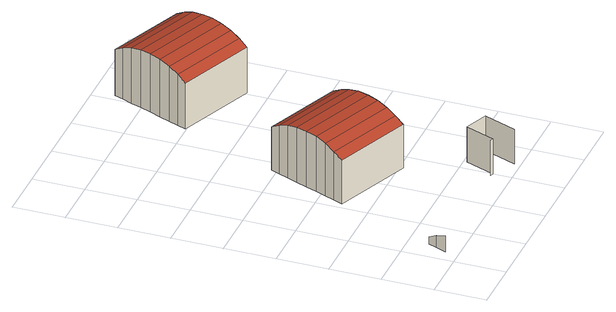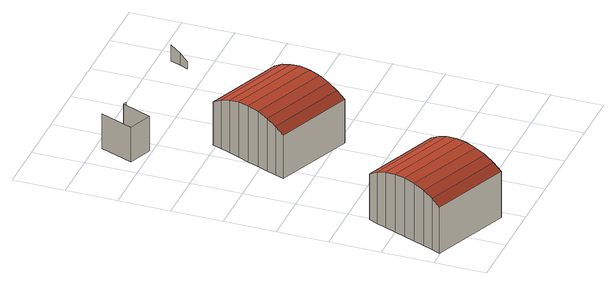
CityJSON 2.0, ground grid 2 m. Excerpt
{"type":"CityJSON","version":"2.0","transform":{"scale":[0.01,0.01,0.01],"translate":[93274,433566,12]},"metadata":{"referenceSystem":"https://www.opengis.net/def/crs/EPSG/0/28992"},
"CityObjects":{
"building1":{"type":"Building","attributes":{"measuredHeight":21.9},"children":["building1-1","building1-2"],"geometry":[{"type":"MultiSurface","lod":"2","boundaries":[[[0,1,2,3]],[[3,4,5,0]],[[6,7,8,9]],[[7,10,11,8]],[[10,12,13,11]],[[12,14,15,13]],[[16,15,14,17]],[[18,6,9,19]],[[6,18,20,7]],[[21,16,17,22]],[[7,20,23,10]],[[24,21,22,25]],[[10,23,26,12]],[[27,24,25,28]],[[12,26,29,14]],[[30,31,32,33]],[[14,29,34,17]],[[20,18,19,35]],[[36,30,33,37]],[[17,34,38,22]],[[23,20,35,39]],[[22,38,40,25]],[[26,23,39,41]],[[25,40,42,28]],[[43,27,28,42]],[[44,45,46,47]],[[29,26,41,48]],[[45,36,37,46]],[[48,49,34,29]],[[49,50,38,34]],[[50,51,40,38]],[[51,43,42,40]],[[52,53,54,55]],[[53,56,57,54]],[[56,58,59,57]],[[58,60,61,59]],[[62,61,60,63]],[[64,52,55,65]],[[52,64,66,53]],[[67,62,63,68]],[[53,66,69,56]],[[70,67,68,71]],[[56,69,72,58]],[[73,70,71,74]],[[58,72,75,60]],[[60,75,76,63]],[[66,64,65,77]],[[63,76,78,68]],[[69,66,77,79]],[[68,78,80,71]],[[72,69,79,81]],[[71,80,82,74]],[[83,73,74,82]],[[75,72,81,84]],[[84,85,76,75]],[[85,86,78,76]],[[86,87,80,78]],[[87,83,82,80]]],"semantics":{"surfaces":[{"type":"WallSurface"},{"type":"RoofSurface"}],"values":[0,0,0,0,0,0,0,0,1,0,1,0,1,0,1,0,1,0,0,1,0,1,0,1,0,0,0,0,0,0,0,0,0,0,0,0,0,0,1,0,1,0,1,0,1,1,0,1,0,1,0,1,0,0,0,0,0,0]}}]},
"building1-1":{"type":"BuildingInstallation","parents":["building1"],"geometry":[{"type":"MultiSurface","lod":"2","boundaries":[[[43,27,28,42]],[[24,21,22,25]],[[49,50,38,34]],[[27,24,25,28]],[[50,51,40,38]],[[21,16,17,22]],[[51,43,42,40]],[[16,15,14,17]],[[48,49,34,29]],[[12,14,15,13]],[[29,26,41,48]],[[10,12,13,11]],[[6,7,8,9]],[[26,23,39,41]],[[7,10,11,8]],[[23,20,35,39]],[[18,6,9,19]],[[20,18,19,35]],[[22,38,40,25]],[[10,23,26,12]],[[25,40,42,28]],[[7,20,23,10]],[[12,26,29,14]],[[17,34,38,22]],[[6,18,20,7]],[[14,29,34,17]]],"semantics":{"surfaces":[{"type":"WallSurface"},{"type":"RoofSurface"}],"values":[0,0,0,0,0,0,0,0,0,0,0,0,0,0,0,0,0,0,1,1,1,1,1,1,1,1]}}]},
"building1-2":{"type":"BuildingInstallation","parents":["building1"],"geometry":[{"type":"MultiSurface","lod":"2","boundaries":[[[85,86,78,76]],[[75,72,81,84]],[[62,61,60,63]],[[84,85,76,75]],[[73,70,71,74]],[[83,73,74,82]],[[86,87,80,78]],[[67,62,63,68]],[[58,60,61,59]],[[70,67,68,71]],[[87,83,82,80]],[[66,64,65,77]],[[64,52,55,65]],[[56,58,59,57]],[[72,69,79,81]],[[69,66,77,79]],[[52,53,54,55]],[[53,56,57,54]],[[63,76,78,68]],[[53,66,69,56]],[[52,64,66,53]],[[68,78,80,71]],[[60,75,76,63]],[[56,69,72,58]],[[71,80,82,74]],[[58,72,75,60]]],"semantics":{"surfaces":[{"type":"WallSurface"},{"type":"RoofSurface"}],"values":[0,0,0,0,0,0,0,0,0,0,0,0,0,0,0,0,0,0,1,1,1,1,1,1,1,1]}}]}
},
"vertices":[
[69,91,99],[54,52,99],[54,52,166],[69,91,150],[83,125,128],[83,125,99],[229,509,280],[242,544,302],[242,544,99],[229,509,99],[258,582,319],[258,582,99],[274,623,330],[274,623,99],[291,666,333],[291,666,99],[309,709,99],[309,709,330],[531,388,280],[531,388,99],[545,422,302],[325,750,99],[325,750,319],[560,460,319],[341,788,99],[341,788,302],[577,501,330],[355,822,99],[355,822,280],[594,544,333],[604,75,99],[591,80,99],[591,80,245],[604,75,245],[612,587,330],[545,422,99],[648,189,99],[648,189,245],[628,628,319],[560,460,99],[643,666,302],[577,501,99],[657,700,280],[657,700,99],[691,25,99],[741,153,99],[741,153,245],[691,25,245],[594,544,99],[612,587,99],[628,628,99],[643,666,99],[507,1205,291],[520,1239,313],[520,1239,99],[507,1205,99],[536,1277,330],[536,1277,99],[552,1319,340],[552,1319,99],[570,1361,344],[570,1361,99],[587,1404,99],[587,1404,340],[809,1083,291],[809,1083,99],[823,1117,313],[603,1445,99],[603,1445,330],[838,1155,330],[619,1483,99],[619,1483,313],[855,1197,340],[633,1518,99],[633,1518,291],[872,1239,344],[889,1282,340],[823,1117,99],[906,1323,330],[838,1155,99],[921,1361,313],[855,1197,99],[935,1396,291],[935,1396,99],[872,1239,99],[889,1282,99],[906,1323,99],[921,1361,99]
]}
